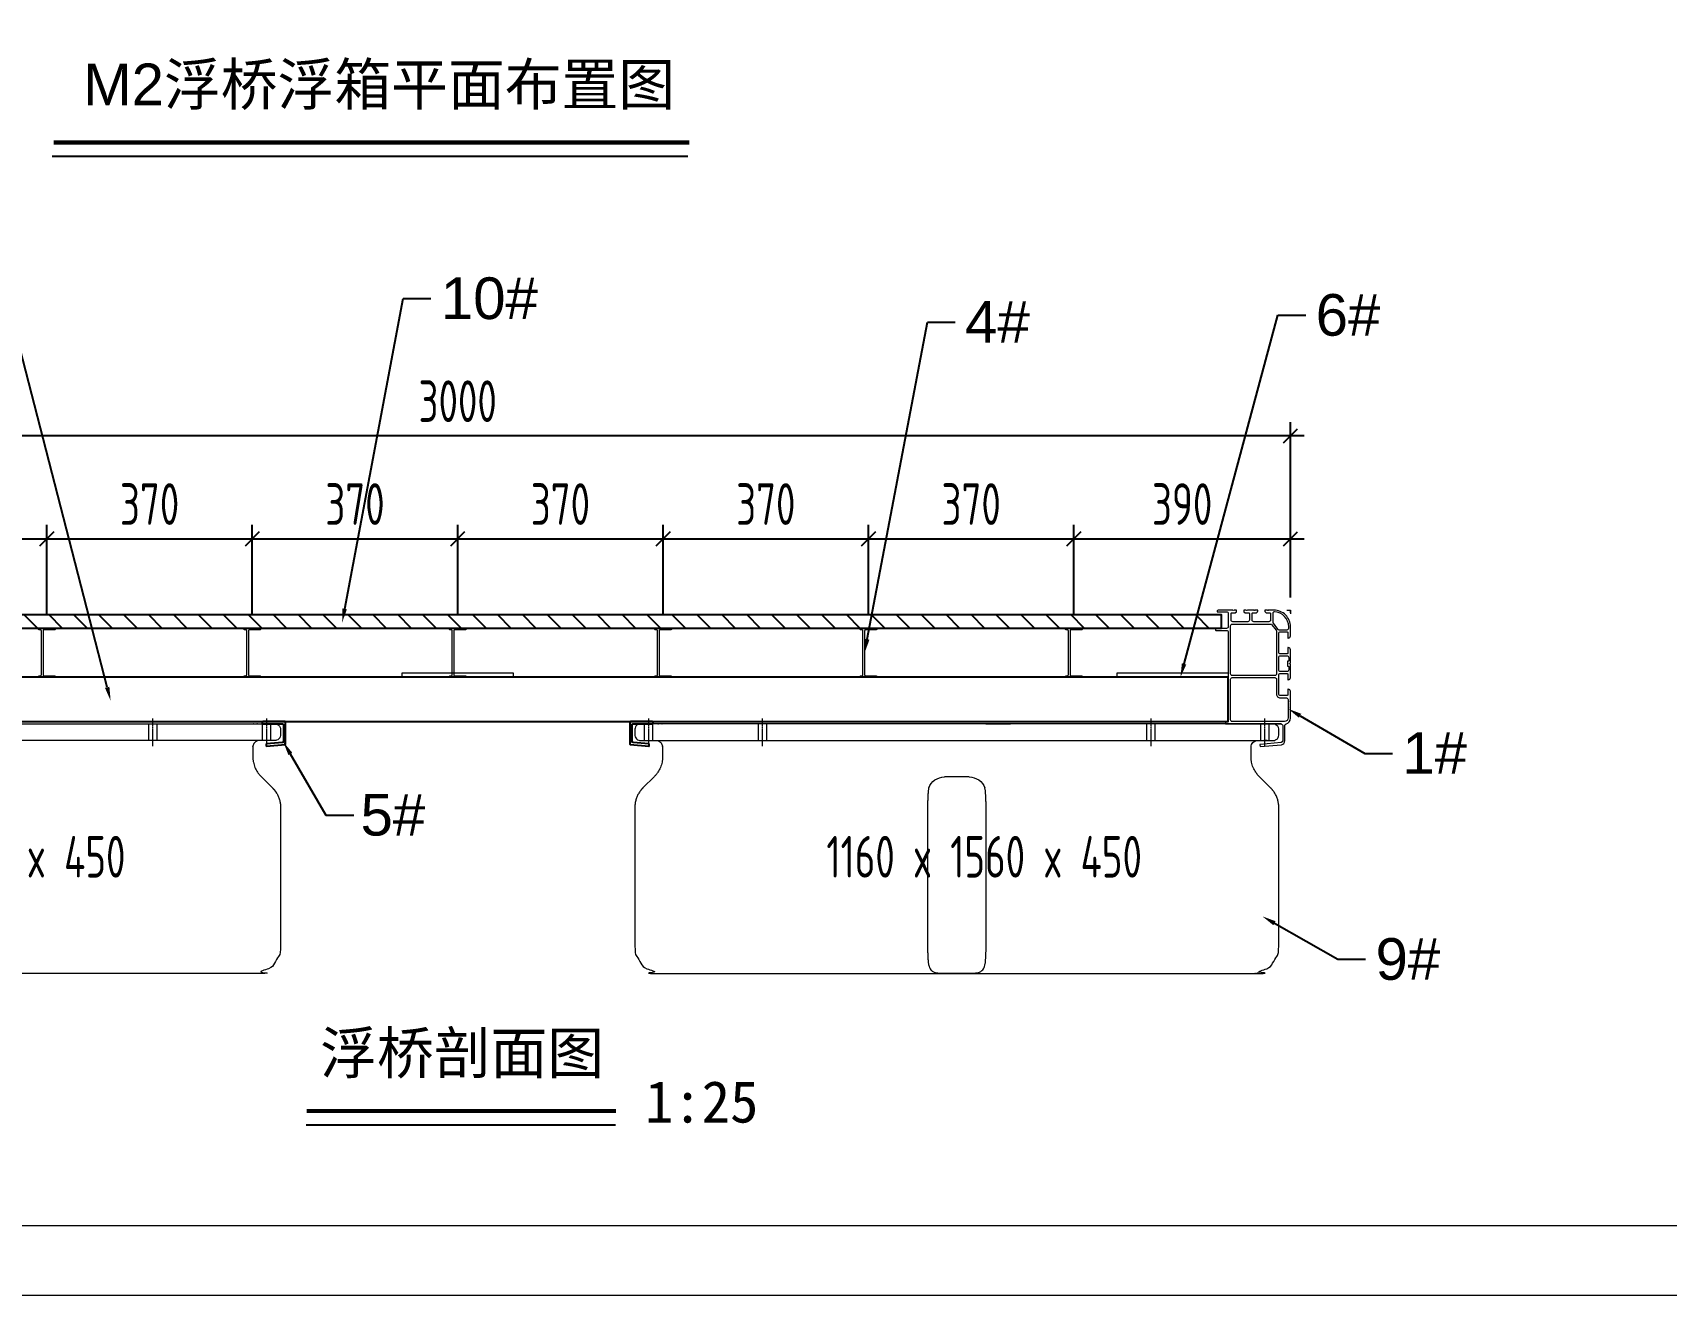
# Model space of a CAD drawing. Header units: millimetres. Extents: x 136606 to 1229059, y 82794 to 127566.
# Drawn here: x 913921 to 919807, y 112490 to 117041 of the extents above; entities that cross this region are included whole.
import ezdxf
from ezdxf import colors
from ezdxf.entities.mleader import LeaderData, LeaderLine
from ezdxf.math import Vec2, Vec3

# ---------------------------------------------------------------- set-up
doc = ezdxf.new("R2010")
doc.units = ezdxf.units.MM
doc.linetypes.add('CENTER', pattern=[0.6, 0.375, -0.075, 0.075, -0.075])
doc.linetypes.add('HIDDEN', pattern=[9.525, 6.35, -3.175])
for name, color, linetype in [('00打印图框', 255, 'Continuous'), ('卡槽', 242, 'Continuous'), ('标注', 9, 'Continuous'), ('铝横梁', 220, 'Continuous'), ('铺板', 42, 'Continuous')]:
    doc.layers.add(name, color=color, linetype=linetype)
for name, color, linetype, lineweight in [('加强板', 140, 'Continuous', 18), ('图框', 7, 'Continuous', 13), ('型材', 7, 'Continuous', 15), ('文本', 3, 'Continuous', 13), ('浮箱', 160, 'Continuous', 20), ('铝龙骨', 7, 'Continuous', 9)]:
    doc.layers.add(name, color=color, linetype=linetype, lineweight=lineweight)
doc.styles.add('Arial', font='arial.ttf')
doc.styles.add('hztxt', font='ros1.shx', dxfattribs={"width": 0.8, "bigfont": 'hztxt.shx'})
doc.styles.get("Standard").update_dxf_attribs({"font": 'arial.ttf'})
doc.dimstyles.new('DIM-50-SC0.5', dxfattribs={"dimscale": 50, "dimtxt": 3, "dimasz": 1, "dimexe": 1, "dimexo": 1, "dimgap": 1, "dimtad": 1, "dimdec": 1, "dimlfac": 0.5, "dimdsep": 46, "dimtxsty": 'hztxt', "dimblk": 'OBLIQUE', "dimcen": 0, "dimdle": 1, "dimclrd": 9, "dimclre": 9, "dimclrt": 2, "dimadec": 1, "dimazin": 0, "dimtfac": 1, "dimtdec": 1, "dimtix": 1, "dimtmove": 2, "dimatfit": 3, "dimldrblk": 'OBLIQUE', "dimfxl": 15, "dimtolj": 1, "dimtzin": 0, "dimarcsym": 1})

# ---------------------------------------------------------------- blocks, each defined once
blk = doc.blocks.new('GW-TK')
at = {"layer": '图框'}
for points in [[(927183.55, 464715.01), (927603.55, 464715.01), (927603.55, 464418.01), (927183.55, 464418.01)], [(927188.55, 464710.01), (927598.55, 464710.01), (927598.55, 464423.01), (927188.55, 464423.01)]]:
    blk.add_lwpolyline(points, close=True, dxfattribs=at)
blk = doc.blocks.new('双槽主梁')
at = {"layer": '型材', "color": 3}
for p in [(153516, -51365.7), (153511, -51370.7)]:
    blk.add_line(p, (153511, -51365.7), dxfattribs=at)
for points in [[(153626, -51398.7), (153645.5, -51398.7, -0.414214), (153646, -51399.2), (153646, -51401.7, -0.414214), (153645.5, -51402.2), (153626, -51402.2, 0.414214), (153623, -51405.2), (153623, -51566.1, -0.198912), (153623, -51566.3), (153622.9, -51566.4, 0.668179), (153623, -51566.7), (153627.5, -51566.7, -0.414214), (153628, -51567.2), (153628, -51570.2, -0.414214), (153627.5, -51570.7), (153528, -51570.7, 0.414214), (153525, -51573.7), (153525, -51601.2, 0.387452), (153527.8, -51604.2), (153565.6, -51607.7, -0.409136), (153566, -51608.3), (153565.8, -51611.3, -0.419306), (153565.3, -51611.7), (153527.4, -51608.2, -0.387455), (153521, -51601.2), (153521, -51573.4, 0.34754), (153518.7, -51570.5, -0.34754), (153511, -51560.7), (153511, -51544.1, -0.198912), (153511.1, -51543.9), (153511.5, -51543.5, 0.414214), (153511.5, -51543.3), (153511.1, -51542.9, -0.414214), (153511.1, -51542.6), (153511.5, -51542.2, 0.414214), (153511.5, -51541.9), (153511.1, -51541.5, -0.198912), (153511, -51541.4), (153511, -51532.1, -0.198912), (153511.1, -51531.9), (153511.5, -51531.5, 0.414214), (153511.5, -51531.3), (153511.1, -51530.9, -0.414214), (153511.1, -51530.6), (153511.5, -51530.2, 0.414214), (153511.5, -51529.9), (153511.1, -51529.5, -0.198912), (153511, -51529.4), (153511, -51512.2, -0.414214), (153515, -51508.2), (153515.5, -51508.2, -0.414214), (153516, -51508.7), (153516, -51518.7, 0.414214), (153517, -51519.7), (153529, -51519.7, 0.414214), (153532, -51516.7), (153532, -51482.7, 0.414214), (153529, -51479.7), (153517, -51479.7, 0.414214), (153516, -51480.7), (153516, -51490.7, -0.414214), (153515.5, -51491.2), (153515, -51491.2, -0.414214), (153511, -51487.2), (153511, -51464.1, -0.198912), (153511.2, -51463.8), (153512.4, -51462.6, 0.414214), (153512.4, -51461.9), (153511.2, -51460.7, -0.198912), (153511, -51460.3), (153511, -51437.2, -0.414214), (153515, -51433.2), (153515.5, -51433.2, -0.414214), (153516, -51433.7), (153516, -51443.7, 0.414214), (153517, -51444.7), (153529, -51444.7, 0.414214), (153532, -51441.7), (153532, -51407.7, 0.414214), (153529, -51404.7), (153517, -51404.7, 0.414214), (153516, -51405.7), (153516, -51415.7, -0.414214), (153515.5, -51416.2), (153515, -51416.2, -0.414214), (153511, -51412.2), (153511, -51395.7, -0.414214), (153541, -51365.7), (153550.2, -51365.7, -0.198912), (153550.4, -51365.8), (153550.7, -51366.2, 0.414214), (153551, -51366.2), (153551.4, -51365.8, -0.414214), (153551.7, -51365.8), (153552.1, -51366.2, 0.414214), (153552.4, -51366.2), (153552.7, -51365.8, -0.198912), (153552.9, -51365.7), (153556.5, -51365.7, -0.414214), (153557, -51366.2), (153557, -51367.8, -0.198912), (153556.8, -51368.5), (153554.8, -51370.4, -0.198912), (153554.1, -51370.7), (153548, -51370.7, 0.414214), (153547, -51371.7), (153547, -51383.7, 0.414214), (153550, -51386.7), (153577, -51386.7, 0.414214), (153580, -51383.7), (153580, -51371.7, 0.414214), (153579, -51370.7), (153573, -51370.7, -0.198912), (153572.3, -51370.4), (153570.3, -51368.5, -0.198912), (153570, -51367.8), (153570, -51366.2, -0.414214), (153570.5, -51365.7), (153574.2, -51365.7, -0.198912), (153574.4, -51365.8), (153574.7, -51366.2, 0.414214), (153575, -51366.2), (153575.4, -51365.8, -0.414214), (153575.7, -51365.8), (153576.1, -51366.2, 0.414214), (153576.4, -51366.2), (153576.7, -51365.8, -0.198912), (153576.9, -51365.7), (153588.2, -51365.7, -0.198912), (153588.4, -51365.8), (153588.7, -51366.2, 0.414214), (153589, -51366.2), (153589.4, -51365.8, -0.414214), (153589.7, -51365.8), (153590.1, -51366.2, 0.414214), (153590.4, -51366.2), (153590.7, -51365.8, -0.198912), (153590.9, -51365.7), (153594.5, -51365.7, -0.414214), (153595, -51366.2), (153595, -51367.8, -0.198912), (153594.8, -51368.5), (153592.8, -51370.4, -0.198912), (153592.1, -51370.7), (153586, -51370.7, 0.414214), (153585, -51371.7), (153585, -51383.7, 0.414214), (153588, -51386.7), (153615, -51386.7, 0.414214), (153618, -51383.7), (153618, -51371.7, 0.414214), (153617, -51370.7), (153611, -51370.7, -0.198912), (153610.3, -51370.4), (153608.3, -51368.5, -0.198912), (153608, -51367.8), (153608, -51366.2, -0.414214), (153608.5, -51365.7), (153612.2, -51365.7, -0.198912), (153612.4, -51365.8), (153612.7, -51366.2, 0.414214), (153613, -51366.2), (153613.4, -51365.8, -0.414214), (153613.7, -51365.8), (153614.1, -51366.2, 0.414214), (153614.4, -51366.2), (153614.7, -51365.8, -0.198912), (153614.9, -51365.7), (153640.5, -51365.7, -0.414214), (153643, -51368.2, -0.414214), (153642.5, -51368.7), (153626, -51368.7, 0.414214), (153623, -51371.7), (153623, -51395.7, 0.414214)], [(153539.9, -51368.9, -0.426474), (153542.9, -51371.8), (153542.9, -51387.6, -0.166475), (153542.3, -51389.4), (153534.1, -51400, -0.231758), (153531.8, -51401.1), (153517, -51401.1, -0.414214), (153514.1, -51398.2), (153514.1, -51395.7, -0.402058)], [(153618.8, -51480.6), (153618.8, -51393.9, 0.414214), (153615.8, -51390.9), (153546.6, -51390.9, 0.231758), (153544.3, -51392.1), (153536.9, -51401.6, 0.166475), (153536.2, -51403.5), (153536.2, -51480.6, 0.414214), (153539.2, -51483.6), (153615.8, -51483.6, 0.414214)], [(153515.7, -51466.7), (153514.7, -51466.7, 0.414214), (153514.2, -51467.2), (153514.2, -51473.5, 0.414214), (153517.2, -51476.5), (153529, -51476.5, 0.414214), (153532, -51473.5), (153532, -51450.9, 0.414214), (153529, -51447.9), (153517.2, -51447.9, 0.414214), (153514.2, -51450.9), (153514.2, -51457.2, 0.414214), (153514.7, -51457.7), (153515.7, -51457.7, -0.414214), (153516.2, -51458.2), (153516.2, -51466.2, -0.414214)], [(153539.2, -51487.3, 0.414214), (153536.2, -51490.3), (153536.2, -51516.9, -0.414214), (153529.2, -51523.9), (153518.2, -51523.9, 0.414214), (153515.2, -51526.9), (153515.2, -51560, 0.414214), (153521.7, -51566.5), (153615.8, -51566.5, 0.414214), (153618.8, -51563.5), (153618.8, -51490.3, 0.414214), (153615.8, -51487.3)]]:
    blk.add_lwpolyline(points, format="xyb", close=True, dxfattribs=at)
blk = doc.blocks.new('1560x1160x450C')
at = {"layer": '浮箱', "color": 252, "linetype": 'HIDDEN', "ltscale": 9.144}
for p, q in [((17.6, 420), (17.6, 450)), ((32.6, 420), (32.6, 450)), ((222.6, 420), (222.6, 450)), ((237.6, 420), (237.6, 450)), ((922.6, 420), (922.6, 450)), ((937.6, 420), (937.6, 450)), ((1127.6, 420), (1127.6, 450)), ((1142.6, 420), (1142.6, 450))]:
    blk.add_line(p, q, dxfattribs=at)
at = {"layer": '浮箱', "color": 252, "linetype": 'CENTER', "ltscale": 6.096}
for p, q in [((25.1, 410), (25.1, 460)), ((230.1, 410), (230.1, 460)), ((930.1, 410), (930.1, 460)), ((1135.1, 410), (1135.1, 460))]:
    blk.add_line(p, q, dxfattribs=at)
at = {"layer": '浮箱', "color": 252, "linetype": 'Continuous'}
for p, q in [((14.8, 334.6), (35.5, 355.4)), ((557.8, 354.4), (602.4, 354.4)), ((1124.8, 355.4), (1145.5, 334.6)), ((527.4, 50), (527.4, 299.3)), ((632.8, 299.3), (632.8, 50)), ((0, 95.5), (0.1, 95.5)), ((0.1, 92.4), (0, 92.4)), ((0, 87.9), (0.1, 87.9)), ((602.4, 0.5), (557.8, 0.5))]:
    blk.add_line(p, q, dxfattribs=at)
blk.add_lwpolyline([(50.1, 390.7), (50.1, 408, 0.414214), (38.1, 420)], format="xyb", dxfattribs=at)
for centre, start, end in [((557.8, 324.4), 90, 160.019), ((602.4, 324.4), 19.981, 90)]:
    blk.add_arc(centre, 30, start, end, dxfattribs=at)
for points, weights, knots in [([(1122.1, 420), (580.1, 420), (38.1, 420), (24.1, 420), (10.1, 420), (0.1, 420), (0.1, 430), (0.1, 435), (0.1, 440), (0.1, 450), (10.1, 450), (30.1, 450), (50.1, 450), (580.1, 450), (1110.1, 450), (1130.1, 450), (1150.1, 450), (1160.1, 450), (1160.1, 440), (1160.1, 435), (1160.1, 430), (1160.1, 420), (1150.1, 420), (1136.1, 420), (1122.1, 420), (1110.1, 420), (1110.1, 408), (1110.1, 399.4), (1110.1, 390.7)], [1, 1, 1, 1, 1, 0.707106781187, 1, 1, 1, 0.707106781187, 1, 1, 1, 1, 1, 1, 1, 0.707106781187, 1, 1, 1, 0.707106781187, 1, 1, 1, 0.707106781187, 1, 1, 1], [0, 0, 0, 1, 1, 2, 2, 3.570796, 3.570796, 4.570796, 4.570796, 6.141593, 6.141593, 7.141593, 7.141593, 8.141593, 8.141593, 9.141593, 9.141593, 10.712389, 10.712389, 11.712389, 11.712389, 13.283185, 13.283185, 14.283185, 14.283185, 15.853982, 15.853982, 16.853982, 16.853982, 16.853982]), ([(1145.5, 334.6), (1160.1, 320), (1160.1, 299.3), (1160.1, 174.6), (1160.1, 50), (1160.1, 0), (1110.1, 0), (580.1, 0), (50.1, 0), (0.1, 0), (0.1, 50), (0.1, 174.6), (0.1, 299.3), (0.1, 320), (14.8, 334.6)], [1, 0.923879532511, 1, 1, 1, 0.707106781187, 1, 1, 1, 0.707106781187, 1, 1, 1, 0.923879532511, 1], [0, 0, 0, 0.785398, 0.785398, 1.785398, 1.785398, 3.356194, 3.356194, 4.356194, 4.356194, 5.926991, 5.926991, 6.926991, 6.926991, 7.712389, 7.712389, 7.712389])]:
    blk.add_rational_spline(points, weights, degree=2, knots=knots, dxfattribs=at)
for points, knots in [([(35.5, 355.4), (36.2, 356.1), (37.7, 357.7), (39.8, 360.2), (42.8, 364.4), (45.7, 369.5), (48, 376), (49.1, 380.3), (49.7, 384.1), (50.1, 387.4), (50.1, 389.6), (50.1, 390.7)], [0, 0, 0, 0, 0.111111, 0.215175, 0.312349, 0.577796, 0.694932, 0.801882, 0.869831, 0.935528, 1, 1, 1, 1]), ([(1110.1, 390.7), (1110.1, 389.9), (1110.2, 388.2), (1110.3, 385.8), (1110.6, 383.3), (1111.2, 380.1), (1112.3, 376), (1114.6, 369.5), (1117.8, 363.9), (1121.5, 358.8), (1123.6, 356.5), (1124.8, 355.4)], [0, 0, 0, 0, 0.048299, 0.097136, 0.146958, 0.198184, 0.305132, 0.422267, 0.687709, 0.836011, 1, 1, 1, 1]), ([(527.4, 299.3), (527.4, 300.4), (527.4, 302.6), (527.5, 305.9), (527.5, 309.2), (527.6, 312.4), (527.7, 315.6), (527.9, 318.8), (528, 321.9), (528.2, 323.9), (528.2, 324.9)], [0, 0, 0, 0, 0.122219, 0.245218, 0.369005, 0.493587, 0.61897, 0.745163, 0.87217, 1, 1, 1, 1]), ([(528.2, 324.9), (528.3, 325.8), (528.4, 327.6), (528.7, 330.1), (529.1, 332.4), (529.5, 333.9), (529.6, 334.6)], [0, 0, 0, 0, 0.259247, 0.499984, 0.755295, 1, 1, 1, 1]), ([(630.6, 334.6), (630.8, 333.9), (631.1, 332.4), (631.5, 330.1), (631.8, 327.6), (631.9, 325.8), (632, 324.9)], [0, 0, 0, 0, 0.244698, 0.500016, 0.740745, 1, 1, 1, 1]), ([(632, 324.9), (632.1, 323.9), (632.2, 321.9), (632.4, 318.8), (632.5, 315.6), (632.6, 312.4), (632.7, 309.2), (632.8, 305.9), (632.8, 302.6), (632.8, 300.4), (632.8, 299.3)], [0, 0, 0, 0, 0.12783, 0.254837, 0.38103, 0.506413, 0.630995, 0.754782, 0.877781, 1, 1, 1, 1]), ([(528.2, 24.4), (528.2, 25.4), (528, 27.4), (527.9, 30.5), (527.7, 33.7), (527.6, 36.9), (527.5, 40.1), (527.5, 43.4), (527.4, 46.7), (527.4, 48.9), (527.4, 50)], [0, 0, 0, 0, 0.12783, 0.254837, 0.38103, 0.506413, 0.630995, 0.754782, 0.877781, 1, 1, 1, 1]), ([(632.8, 50), (632.8, 48.9), (632.8, 46.7), (632.8, 43.4), (632.7, 40.1), (632.6, 36.9), (632.5, 33.7), (632.4, 30.5), (632.2, 27.4), (632.1, 25.4), (632, 24.4)], [0, 0, 0, 0, 0.122219, 0.245218, 0.369005, 0.493587, 0.61897, 0.745163, 0.87217, 1, 1, 1, 1]), ([(43, 0.5), (43, 0.5), (43, 0.5), (42.8, 0.5), (42.5, 0.6), (42.2, 0.6), (42.2, 0.6), (42.1, 0.6)], [0, 0, 0, 0, 0.054271, 0.054271, 0.93831, 0.93831, 1, 1, 1, 1]), ([(557.8, 0.5), (557.2, 0.5), (556, 0.5), (554.2, 0.6), (552.4, 0.6), (550, 0.7), (547.2, 1), (543.1, 1.5), (538.7, 2.7), (534.8, 5.1), (531.9, 8.5), (530, 12.8), (528.8, 18.1), (528.4, 22.2), (528.2, 24.4)], [0, 0, 0, 0, 0.031209, 0.062393, 0.093792, 0.12564, 0.187504, 0.251378, 0.371495, 0.500802, 0.620125, 0.750264, 0.867177, 1, 1, 1, 1]), ([(632, 24.4), (631.9, 23.5), (631.8, 21.7), (631.5, 19.2), (631.1, 17), (630.7, 15), (629.9, 12), (628.4, 8.5), (625.5, 5.1), (621.5, 2.7), (617.1, 1.5), (613.1, 1), (609.7, 0.7), (606.1, 0.5), (603.6, 0.5), (602.4, 0.5)], [0, 0, 0, 0, 0.055187, 0.107762, 0.157763, 0.205231, 0.250218, 0.380384, 0.499766, 0.628925, 0.748948, 0.812136, 0.874399, 0.938073, 1, 1, 1, 1])]:
    blk.add_open_spline(points, degree=3, knots=knots, dxfattribs=at)
blk.add_open_spline([(39.6, 1.1), (38.4, 1.4), (37, 1.7), (35.6, 2.1)], degree=3, dxfattribs=at)
blk = doc.blocks.new('*U2211')
at = {"layer": '铝龙骨', "color": 7}
blk.add_lwpolyline([(-15, -43, 0.414214), (-14, -44, -0.414214), (-15, -43), (-15, -42.5, -0.414214), (-14, -41.5), (-12, -41.5, 0.414214), (-10, -39.5), (-10, 39.5, 0.414214), (-12, 41.5), (-14, 41.5, -0.414214), (-15, 42.5), (-15, 43, -0.414214), (-14, 44), (14, 44, -0.414214), (15, 43), (15, 42.5, -0.414214), (14, 41.5), (-5, 41.5, 0.414214), (-7, 39.5), (-7, -39.5, 0.414214), (-5, -41.5), (14, -41.5, -0.414214), (15, -42.5), (15, -43, -0.414214), (14, -44), (-14, -44)], format="xyb", dxfattribs=at)
blk = doc.blocks.new('*U2212')
at = {"color": 0, "linetype": 'ByBlock', "lineweight": -2, "transparency": 16777216}
for p in [(0, 0), (370, 0), (740, 0), (1110, 0), (1480, 0), (1850, 0), (2220, 0)]:
    blk.add_blockref('*U2211', p, dxfattribs=at)
blk = doc.blocks.new('wererwer')
at = {"layer": '铺板'}
h = blk.add_hatch(dxfattribs=at)
h.set_pattern_fill('ANSI31', color=256, scale=10, angle=90, style=0)
h.set_pattern_definition([(135, (-332658.182, 192997.79), (-22.4506403, -22.4506403), [])])
h.paths.add_polyline_path([(-1270.5, 153), (1375.3, 153), (1375.3, 128), (-1270.5, 128)])
at = {"color": 3}
for p, q in [((1493.7, 161), (1500, 161)), ((1500, 161), (1500, 154.5))]:
    blk.add_line(p, q, dxfattribs=at)
at = {"layer": '加强板'}
for points in [[(-100, 48), (100, 48), (100, 40), (-100, 40)], [(1188, 48), (1388, 48), (1388, 40), (1188, 40)]]:
    blk.add_lwpolyline(points, close=True, dxfattribs=at)
at = {"layer": '卡槽', "color": 22}
for points in [[(-315.8, -77.5), (-344.2, -80, 0.409424), (-345.1, -81), (-344.9, -83.6, 0.419306), (-344.3, -84), (-310.9, -81.1, 0.387455), (-310, -80.1), (-310, -41, 0.414214), (-311, -40), (-351, -40, 0.414214), (-352, -41), (-352, -43, 0.414214), (-351, -44), (-316, -44, -0.414214), (-314, -46), (-314, -75.5, -0.389081)], [(314, -75.5), (314, -46, -0.414214), (316, -44), (351, -44, 0.414214), (352, -43), (352, -41, 0.414214), (351, -40), (311, -40, 0.414214), (310, -41), (310, -80.1, 0.387455), (310.9, -81.1), (344.4, -84, 0.419306), (345, -83.6), (345.1, -81, 0.409424), (344.2, -80), (315.9, -77.5, -0.389081)]]:
    blk.add_lwpolyline(points, format="xyb", close=True, dxfattribs=at)
at = {"layer": '铝横梁'}
blk.add_lwpolyline([(-1388, -40), (1388, -40), (1388, 40), (-1388, 40)], close=True, dxfattribs=at)
at = {"layer": '铺板'}
blk.add_lwpolyline([(-1270.5, 153), (1375.3, 153), (1375.3, 128), (-1270.5, 128)], close=True, dxfattribs=at)
at = {"xscale": -1}
blk.add_blockref('双槽主梁', (155011.1, 51526.7), dxfattribs=at)
blk.add_blockref('*U2212', (-1110, 84))
at = {"layer": '浮箱'}
blk.add_blockref('1560x1160x450C', (-1479.1, -494), dxfattribs=at)
at = {"layer": '浮箱', "xscale": -1}
blk.add_blockref('1560x1160x450C', (1479.2, -494), dxfattribs=at)
blk = doc.blocks.new('_Oblique')
at = {"color": 0, "linetype": 'ByBlock', "lineweight": -2}
blk.add_line((-0.5, -0.5), (0.5, 0.5), dxfattribs=at)
blk = doc.blocks.new('*D2147')
at = {"layer": 'Defpoints', "color": 0, "transparency": 16777216}
for p in [(913972.6, 115217), (913232.6, 114893.8, 0), (913972.6, 114893.8, 0)]:
    blk.add_point(p, dxfattribs=at)
at = {"layer": '标注', "color": 9, "lineweight": -2, "transparency": 16777216}
for p, q in [((913232.6, 114943.8), (913232.6, 115267)), ((913972.6, 114943.8), (913972.6, 115267)), ((913182.6, 115217), (914022.6, 115217))]:
    blk.add_line(p, q, dxfattribs=at)
at = {"layer": '标注', "color": 9, "lineweight": -2, "transparency": 16777216, "xscale": 50, "yscale": 50, "zscale": 50, "rotation": 180}
blk.add_blockref('_Oblique', (913232.6, 115217), dxfattribs=at)
at = {"layer": '标注', "color": 9, "lineweight": -2, "transparency": 16777216, "xscale": 50, "yscale": 50, "zscale": 50}
blk.add_blockref('_Oblique', (913972.6, 115217), dxfattribs=at)
at = {"layer": '标注', "color": 2, "transparency": 16777216, "insert": (913602.6, 115342), "char_height": 150, "attachment_point": 5, "style": 'hztxt'}
blk.add_mtext('\\A1;370', dxfattribs=at)
blk = doc.blocks.new('*D2148')
at = {"layer": 'Defpoints', "color": 0, "transparency": 16777216}
for p in [(918452.6, 115217), (918452.6, 115130.8, 0), (917672.6, 114893.8, 0)]:
    blk.add_point(p, dxfattribs=at)
at = {"layer": '标注', "color": 9, "lineweight": -2, "transparency": 16777216}
for p, q in [((917672.6, 114943.8), (917672.6, 115267)), ((918452.6, 115180.8), (918452.6, 115267)), ((917622.6, 115217), (918502.6, 115217))]:
    blk.add_line(p, q, dxfattribs=at)
at = {"layer": '标注', "color": 9, "lineweight": -2, "transparency": 16777216, "xscale": 50, "yscale": 50, "zscale": 50, "rotation": 180}
blk.add_blockref('_Oblique', (917672.6, 115217), dxfattribs=at)
at = {"layer": '标注', "color": 9, "lineweight": -2, "transparency": 16777216, "xscale": 50, "yscale": 50, "zscale": 50}
blk.add_blockref('_Oblique', (918452.6, 115217), dxfattribs=at)
at = {"layer": '标注', "color": 2, "transparency": 16777216, "insert": (918062.6, 115342), "char_height": 150, "attachment_point": 5, "style": 'hztxt'}
blk.add_mtext('\\A1;390', dxfattribs=at)
blk = doc.blocks.new('*D2149')
at = {"layer": 'Defpoints', "color": 0, "transparency": 16777216}
for p in [(912452.6, 115587.7), (912452.6, 114954.8, 0), (918452.6, 114954.8, 0)]:
    blk.add_point(p, dxfattribs=at)
at = {"layer": '标注', "color": 9, "lineweight": -2, "transparency": 16777216}
for p, q in [((912452.6, 115004.8), (912452.6, 115637.7)), ((918452.6, 115004.8), (918452.6, 115637.7)), ((918502.6, 115587.7), (912402.6, 115587.7))]:
    blk.add_line(p, q, dxfattribs=at)
at = {"layer": '标注', "color": 9, "lineweight": -2, "transparency": 16777216, "xscale": 50, "yscale": 50, "zscale": 50, "rotation": 180}
blk.add_blockref('_Oblique', (912452.6, 115587.7), dxfattribs=at)
at = {"layer": '标注', "color": 9, "lineweight": -2, "transparency": 16777216, "xscale": 50, "yscale": 50, "zscale": 50}
blk.add_blockref('_Oblique', (918452.6, 115587.7), dxfattribs=at)
at = {"layer": '标注', "color": 2, "transparency": 16777216, "insert": (915452.6, 115712.7), "char_height": 150, "attachment_point": 5, "style": 'hztxt'}
blk.add_mtext('\\A1;3000', dxfattribs=at)
blk = doc.blocks.new('*D2125')
at = {"layer": 'Defpoints', "color": 0, "transparency": 16777216}
for p in [(914712.6, 115217), (913972.6, 114893.8, 0), (914712.6, 114893.8, 0)]:
    blk.add_point(p, dxfattribs=at)
at = {"layer": '标注', "color": 9, "lineweight": -2, "transparency": 16777216}
for p, q in [((913972.6, 114943.8), (913972.6, 115267)), ((914712.6, 114943.8), (914712.6, 115267)), ((913922.6, 115217), (914762.6, 115217))]:
    blk.add_line(p, q, dxfattribs=at)
at = {"layer": '标注', "color": 9, "lineweight": -2, "transparency": 16777216, "xscale": 50, "yscale": 50, "zscale": 50, "rotation": 180}
blk.add_blockref('_Oblique', (913972.6, 115217), dxfattribs=at)
at = {"layer": '标注', "color": 9, "lineweight": -2, "transparency": 16777216, "xscale": 50, "yscale": 50, "zscale": 50}
blk.add_blockref('_Oblique', (914712.6, 115217), dxfattribs=at)
at = {"layer": '标注', "color": 2, "transparency": 16777216, "insert": (914342.6, 115342), "char_height": 150, "attachment_point": 5, "style": 'hztxt'}
blk.add_mtext('\\A1;370', dxfattribs=at)
blk = doc.blocks.new('*D2126')
at = {"layer": 'Defpoints', "color": 0, "transparency": 16777216}
for p in [(915452.6, 115217), (914712.6, 114893.8, 0), (915452.6, 114893.8, 0)]:
    blk.add_point(p, dxfattribs=at)
at = {"layer": '标注', "color": 9, "lineweight": -2, "transparency": 16777216}
for p, q in [((914712.6, 114943.8), (914712.6, 115267)), ((915452.6, 114943.8), (915452.6, 115267)), ((914662.6, 115217), (915502.6, 115217))]:
    blk.add_line(p, q, dxfattribs=at)
at = {"layer": '标注', "color": 9, "lineweight": -2, "transparency": 16777216, "xscale": 50, "yscale": 50, "zscale": 50, "rotation": 180}
blk.add_blockref('_Oblique', (914712.6, 115217), dxfattribs=at)
at = {"layer": '标注', "color": 9, "lineweight": -2, "transparency": 16777216, "xscale": 50, "yscale": 50, "zscale": 50}
blk.add_blockref('_Oblique', (915452.6, 115217), dxfattribs=at)
at = {"layer": '标注', "color": 2, "transparency": 16777216, "insert": (915082.6, 115342), "char_height": 150, "attachment_point": 5, "style": 'hztxt'}
blk.add_mtext('\\A1;370', dxfattribs=at)
blk = doc.blocks.new('*D2127')
at = {"layer": 'Defpoints', "color": 0, "transparency": 16777216}
for p in [(916192.6, 115217), (915452.6, 114893.8, 0), (916192.6, 114893.8, 0)]:
    blk.add_point(p, dxfattribs=at)
at = {"layer": '标注', "color": 9, "lineweight": -2, "transparency": 16777216}
for p, q in [((915452.6, 114943.8), (915452.6, 115267)), ((916192.6, 114943.8), (916192.6, 115267)), ((915402.6, 115217), (916242.6, 115217))]:
    blk.add_line(p, q, dxfattribs=at)
at = {"layer": '标注', "color": 9, "lineweight": -2, "transparency": 16777216, "xscale": 50, "yscale": 50, "zscale": 50, "rotation": 180}
blk.add_blockref('_Oblique', (915452.6, 115217), dxfattribs=at)
at = {"layer": '标注', "color": 9, "lineweight": -2, "transparency": 16777216, "xscale": 50, "yscale": 50, "zscale": 50}
blk.add_blockref('_Oblique', (916192.6, 115217), dxfattribs=at)
at = {"layer": '标注', "color": 2, "transparency": 16777216, "insert": (915822.6, 115342), "char_height": 150, "attachment_point": 5, "style": 'hztxt'}
blk.add_mtext('\\A1;370', dxfattribs=at)
blk = doc.blocks.new('*D2128')
at = {"layer": 'Defpoints', "color": 0, "transparency": 16777216}
for p in [(916932.6, 115217), (916192.6, 114893.8, 0), (916932.6, 114893.8, 0)]:
    blk.add_point(p, dxfattribs=at)
at = {"layer": '标注', "color": 9, "lineweight": -2, "transparency": 16777216}
for p, q in [((916192.6, 114943.8), (916192.6, 115267)), ((916932.6, 114943.8), (916932.6, 115267)), ((916142.6, 115217), (916982.6, 115217))]:
    blk.add_line(p, q, dxfattribs=at)
at = {"layer": '标注', "color": 9, "lineweight": -2, "transparency": 16777216, "xscale": 50, "yscale": 50, "zscale": 50, "rotation": 180}
blk.add_blockref('_Oblique', (916192.6, 115217), dxfattribs=at)
at = {"layer": '标注', "color": 9, "lineweight": -2, "transparency": 16777216, "xscale": 50, "yscale": 50, "zscale": 50}
blk.add_blockref('_Oblique', (916932.6, 115217), dxfattribs=at)
at = {"layer": '标注', "color": 2, "transparency": 16777216, "insert": (916562.6, 115342), "char_height": 150, "attachment_point": 5, "style": 'hztxt'}
blk.add_mtext('\\A1;370', dxfattribs=at)
blk = doc.blocks.new('*D2129')
at = {"layer": 'Defpoints', "color": 0, "transparency": 16777216}
for p in [(917672.6, 115217), (916932.6, 114893.8, 0), (917672.6, 114893.8, 0)]:
    blk.add_point(p, dxfattribs=at)
at = {"layer": '标注', "color": 9, "lineweight": -2, "transparency": 16777216}
for p, q in [((916932.6, 114943.8), (916932.6, 115267)), ((917672.6, 114943.8), (917672.6, 115267)), ((916882.6, 115217), (917722.6, 115217))]:
    blk.add_line(p, q, dxfattribs=at)
at = {"layer": '标注', "color": 9, "lineweight": -2, "transparency": 16777216, "xscale": 50, "yscale": 50, "zscale": 50, "rotation": 180}
blk.add_blockref('_Oblique', (916932.6, 115217), dxfattribs=at)
at = {"layer": '标注', "color": 9, "lineweight": -2, "transparency": 16777216, "xscale": 50, "yscale": 50, "zscale": 50}
blk.add_blockref('_Oblique', (917672.6, 115217), dxfattribs=at)
at = {"layer": '标注', "color": 2, "transparency": 16777216, "insert": (917302.6, 115342), "char_height": 150, "attachment_point": 5, "style": 'hztxt'}
blk.add_mtext('\\A1;370', dxfattribs=at)

msp = doc.modelspace()

# ---------------------------------------------------------------- linework, layer by layer
for p, q in [((916281.7942, 116595.1398), (913991.869, 116595.1398)), ((914906.4384, 113104.5846), (916020.4795, 113104.5846))]:
    msp.add_line(p, q)
at = {"const_width": 15}
for points in [[(916286.8056, 116645.1225), (913996.7905, 116645.1225)], [(914908.7749, 113154.5673), (916022.9059, 113154.5673)]]:
    msp.add_lwpolyline(points, dxfattribs=at)

# ---------------------------------------------------------------- block references
at = {"xscale": 50, "yscale": 50, "zscale": 50}
msp.add_blockref('GW-TK', (-45449160.4149, -23108410.2232), dxfattribs=at)
at = {"layer": '图框', "xscale": 2, "yscale": 2, "zscale": 2}
msp.add_blockref('wererwer', (915452.5323, 114637.8059, 0.0005), dxfattribs=at)

# ---------------------------------------------------------------- texts
at = {"layer": '00打印图框', "color": 6, "char_height": 150, "style": 'Arial'}
for s, width, insert, attachment_point in [('M2{\\fSimSun|b0|i0|c134|p2;浮桥浮箱平面布置图}', 2360.692362, (916235.8087, 116929.5675), 3), ('{\\fSimSun|b0|i0|c134|p2;浮桥剖面图}', 1351.200335, (914957.0797, 113439.0124), 1), ('{\\fSimSun|b0|i0|c134|p2;1:25}', 422.350013, (916127.7012, 113262.9302), 1)]:
    msp.add_mtext_dynamic_manual_height_columns(s, width=width, gutter_width=18.75, heights=[0], dxfattribs=dict(at, insert=insert, attachment_point=attachment_point))
at = {"layer": '文本', "color": 3, "char_height": 150, "attachment_point": 9, "style": 'hztxt'}
for insert in [(914255.6788, 113995.935, -0.0005), (917917.7053, 113995.935, -0.0005)]:
    msp.add_mtext('\\pi41.0595;1160 x 1560 x 450          ', dxfattribs=dict(at, insert=insert))

# ---------------------------------------------------------------- dimensions: what is measured, and where the dimension line sits
at = {"layer": '标注'}
for base, p1, p2, picture, middle in [((912452.6012, 115587.6548), (918452.6012, 114954.7563, 0.0005), (912452.6012, 114954.7563, 0.0005), '*D2149', (915452.6012, 115712.6548)), ((913972.6012, 115217.0028), (913232.6012, 114893.7564, 0.0005), (913972.6012, 114893.7564, 0.0005), '*D2147', (913602.6012, 115342.0028)), ((914712.6012, 115217.0028), (913972.6012, 114893.7564, 0.0005), (914712.6012, 114893.7564, 0.0005), '*D2125', (914342.6012, 115342.0028)), ((915452.6012, 115217.0028), (914712.6012, 114893.7564, 0.0005), (915452.6012, 114893.7564, 0.0005), '*D2126', (915082.6012, 115342.0028)), ((916192.6012, 115217.0028), (915452.6012, 114893.7564, 0.0005), (916192.6012, 114893.7564, 0.0005), '*D2127', (915822.6012, 115342.0028)), ((916932.6012, 115217.0028), (916192.6012, 114893.7564, 0.0005), (916932.6012, 114893.7564, 0.0005), '*D2128', (916562.6012, 115342.0028)), ((917672.6012, 115217.0028), (916932.6012, 114893.7564, 0.0005), (917672.6012, 114893.7564, 0.0005), '*D2129', (917302.6012, 115342.0028)), ((918452.6012, 115217.0028), (917672.6012, 114893.7564, 0.0005), (918452.6012, 115130.7563, 0.0005), '*D2148', (918062.6012, 115342.0028))]:
    dim = msp.add_linear_dim(base=base, p1=p1, p2=p2, dimstyle='DIM-50-SC0.5', dxfattribs=at)
    dim.commit()
    dim.dimension.update_dxf_attribs({"geometry": picture, "text_midpoint": middle})

# ---------------------------------------------------------------- leaders
at = {"layer": '标注', "color": 6, "linetype": 'ByBlock'}
ml = msp.add_multileader_mtext('Standard', dxfattribs=at)
ml.set_content('10#', color=6)
ml.set_leader_properties()
ml.build(insert=Vec2(0, 0))
ml.multileader.update_dxf_attribs({"dogleg_length": 100, "arrow_head_size": 50})
ctx = ml.context
ctx.base_point, ctx.char_height, ctx.arrow_head_size, ctx.landing_gap_size, ctx.plane_origin = Vec3(915356.0622, 116082.6079, 0.0005), 150, 50, 35.8764, Vec3(914064.3531, 114467.0128, 0.0005)
notes = []
notes.append((ctx, [(0, (1, 1, 0), (915256.0622, 116082.6079, 0.0005), (1, 0), 100, [(0, [(915036.1614, 114915.0995, 0.0005)], 0, [])])]))
ctx.mtext.insert, ctx.mtext.flow_direction = Vec3(915391.9386, 116158.8869, 0.0005), 5
ml = msp.add_multileader_mtext('Standard', dxfattribs=at)
ml.set_content('4#', color=6)
ml.set_leader_properties()
ml.build(insert=Vec2(0, 0))
ml.multileader.update_dxf_attribs({"dogleg_length": 100, "arrow_head_size": 50})
ctx = ml.context
ctx.base_point, ctx.char_height, ctx.arrow_head_size, ctx.landing_gap_size, ctx.plane_origin = Vec3(917244.6876, 115997.6667, 0.0005), 150, 50, 35.8764, Vec3(916164.7336, 114462.0134, 0.0005)
notes.append((ctx, [(0, (1, 1, 0), (917144.6876, 115997.6667, 0.0005), (1, 0), 100, [(0, [(916918.6012, 114805.7564, 0.0005)], 0, [])])]))
ctx.mtext.insert, ctx.mtext.flow_direction = Vec3(917280.564, 116073.9457, 0.0005), 5
ml = msp.add_multileader_mtext('Standard', dxfattribs=at)
ml.set_content('6#', color=6)
ml.set_leader_properties()
ml.build(insert=Vec2(0, 0))
ml.multileader.update_dxf_attribs({"dogleg_length": 100, "arrow_head_size": 50})
ctx = ml.context
ctx.base_point, ctx.char_height, ctx.arrow_head_size, ctx.landing_gap_size, ctx.plane_origin = Vec3(918507.8302, 116022.5255, 0.0005), 150, 50, 35.8764, Vec3(917319.6472, 114374.0134, 0.0005)
notes.append((ctx, [(0, (1, 1, 0), (918407.8302, 116022.5255, 0.0005), (1, 0), 100, [(0, [(918056.4634, 114717.7564, 0.0005)], 0, [])])]))
ctx.mtext.insert, ctx.mtext.flow_direction = Vec3(918543.7066, 116098.8045, 0.0005), 5
ml = msp.add_multileader_mtext('Standard', dxfattribs=at)
ml.set_content('2#/3#', color=6)
ml.set_leader_properties()
ml.build(insert=Vec2(0, 0))
ml.multileader.update_dxf_attribs({"dogleg_length": 100, "arrow_head_size": 50})
ctx = ml.context
ctx.base_point, ctx.char_height, ctx.arrow_head_size, ctx.landing_gap_size, ctx.plane_origin = Vec3(913178.0683, 115942.166), 150, 50, 35.8764, Vec3(914956.068, 114289.5453)
ctx.text_align_type = 2
notes.append((ctx, [(0, (1, 1, 0), (913865.4077, 115942.166), (-1, 0), 100, [(0, [(914202.2004, 114633.2883)], 0, [])])]))
ctx.mtext.insert, ctx.mtext.alignment, ctx.mtext.flow_direction = Vec3(913729.5313, 116018.4961), 3, 5
ml = msp.add_multileader_mtext('Standard', dxfattribs=at)
ml.set_content('1#', color=6)
ml.set_leader_properties()
ml.build(insert=Vec2(0, 0))
ml.multileader.update_dxf_attribs({"dogleg_length": 100, "arrow_head_size": 50})
ctx = ml.context
ctx.base_point, ctx.char_height, ctx.arrow_head_size, ctx.landing_gap_size, ctx.plane_origin = Vec3(918820.1113, 114443.5339), 150, 50, 35.8764, Vec3(919288.0282, 112403.2621)
notes.append((ctx, [(1, (1, 1, 0), (918720.1113, 114443.5339), (1, 0), 100, [(0, [(918444.2012, 114604.2563)], 0, [])])]))
ctx.mtext.insert, ctx.mtext.flow_direction = Vec3(918855.9877, 114519.8128), 5
ml = msp.add_multileader_mtext('Standard', dxfattribs=at)
ml.set_content('5#', color=6)
ml.set_leader_properties()
ml.build(insert=Vec2(0, 0))
ml.multileader.update_dxf_attribs({"dogleg_length": 100, "arrow_head_size": 50})
ctx = ml.context
ctx.base_point, ctx.char_height, ctx.arrow_head_size, ctx.landing_gap_size, ctx.plane_origin = Vec3(915078.0504, 114220.985, 0.0005), 150, 50, 35.8764, Vec3(914898.7563, 103543.2948, 0.0005)
ctx.text_align_type = 2
notes.append((ctx, [(0, (1, 1, 0), (914978.0504, 114220.985, 0.0005), (1, 0), 100, [(0, [(914824.3866, 114484.8196, 0.0005)], 0, [])])]))
ctx.mtext.insert, ctx.mtext.width, ctx.mtext.defined_height, ctx.mtext.alignment, ctx.mtext.flow_direction = Vec3(915335.6526, 114297.2639, 0.0005), 445.870397, 72.4015, 3, 5
ml = msp.add_multileader_mtext('Standard', dxfattribs=at)
ml.set_content('9#', color=6)
ml.set_leader_properties()
ml.build(insert=Vec2(0, 0))
ml.multileader.update_dxf_attribs({"dogleg_length": 100, "arrow_head_size": 50})
ctx = ml.context
ctx.base_point, ctx.char_height, ctx.arrow_head_size, ctx.landing_gap_size, ctx.plane_origin = Vec3(918723.4639, 113701.273, 0.0005), 150, 50, 35.8764, Vec3(917671.001, 111891.427, 0.0005)
notes.append((ctx, [(0, (1, 1, 0), (918623.4639, 113701.273, 0.0005), (1, 0), 100, [(0, [(918351.622, 113856.1986, 0.0005)], 0, [])])]))
ctx.mtext.insert, ctx.mtext.flow_direction = Vec3(918759.3403, 113777.552, 0.0005), 5
for ctx, leaders in notes:
    for number, flags, end, landing, length, lines in leaders:
        leader = LeaderData()
        leader.index, (leader.has_last_leader_line, leader.has_dogleg_vector, leader.attachment_direction) = number, flags
        leader.last_leader_point, leader.dogleg_vector, leader.dogleg_length = Vec3(end), Vec3(landing), length
        for number, points, colour, breaks in lines:
            line = LeaderLine()
            line.index, line.vertices, line.color, line.breaks = number, Vec3.list(points), colors.encode_raw_color(colour), breaks
            leader.lines.append(line)
        ctx.leaders.append(leader)

doc.saveas('drawing.dxf')
